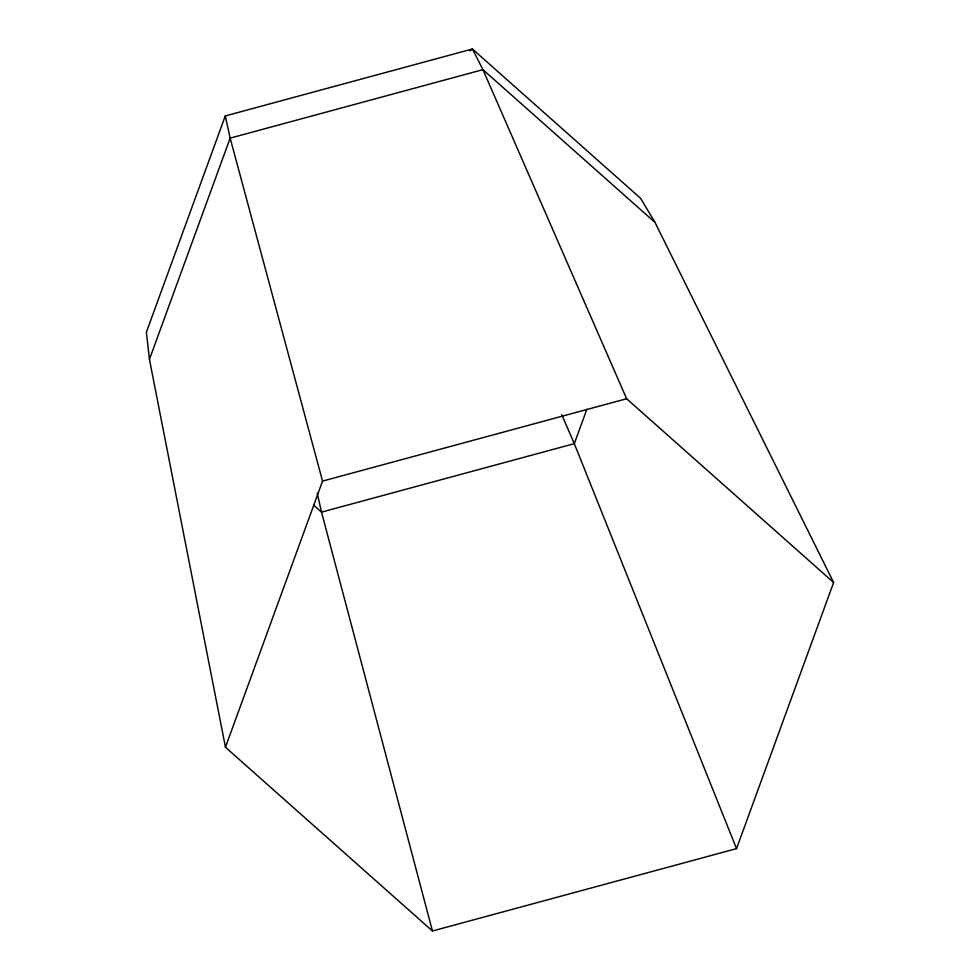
<?xml version="1.0" encoding="UTF-8"?>
<svg xmlns="http://www.w3.org/2000/svg" width="980" height="980" viewBox="0 0 980 980"><rect width="100%" height="100%" fill="white"/><g stroke="black" fill="none" stroke-linecap="round" stroke-linejoin="round"><path stroke-width="1.47" d="M225.29 115.934L146.375 332.22L149.438 359.366L225.461 747.238L432.45 931L736.531 848.631L833.625 582.512L655.008 222.423L640.638 198.352L472.409 49L225.29 115.934L230.153 138.131L322.543 481.107L225.461 747.238M149.438 359.366L230.153 138.131L482.932 69.654L655.008 222.423M586.885 409.187L574.305 443.658L736.531 848.631M470.033 50.923L472.409 49L482.932 69.654L626.624 398.738L833.625 582.512M322.543 481.107L626.624 398.738M313.539 505.043L321.514 512.124L432.45 931M561.736 414.626L574.305 443.658L321.514 512.124L317.238 493.21"/></g></svg>
